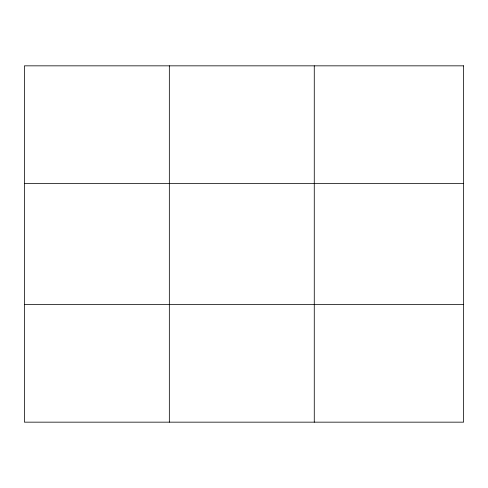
<?xml version="1.0" encoding="UTF-8"?>
<svg xmlns="http://www.w3.org/2000/svg" width="488" height="488" viewBox="0 0 488 488"><rect width="100%" height="100%" fill="white"/><g stroke="black" fill="none" stroke-linecap="round" stroke-linejoin="round"><path stroke-width="0.73" d="M169.336 65.837L169.336 422.163M314.272 65.837L314.272 422.163M24.4 183.427L463.6 183.427M24.4 304.573L463.6 304.573M463.6 65.837L463.6 422.163L24.4 422.163L24.4 65.837L463.6 65.837"/></g></svg>
